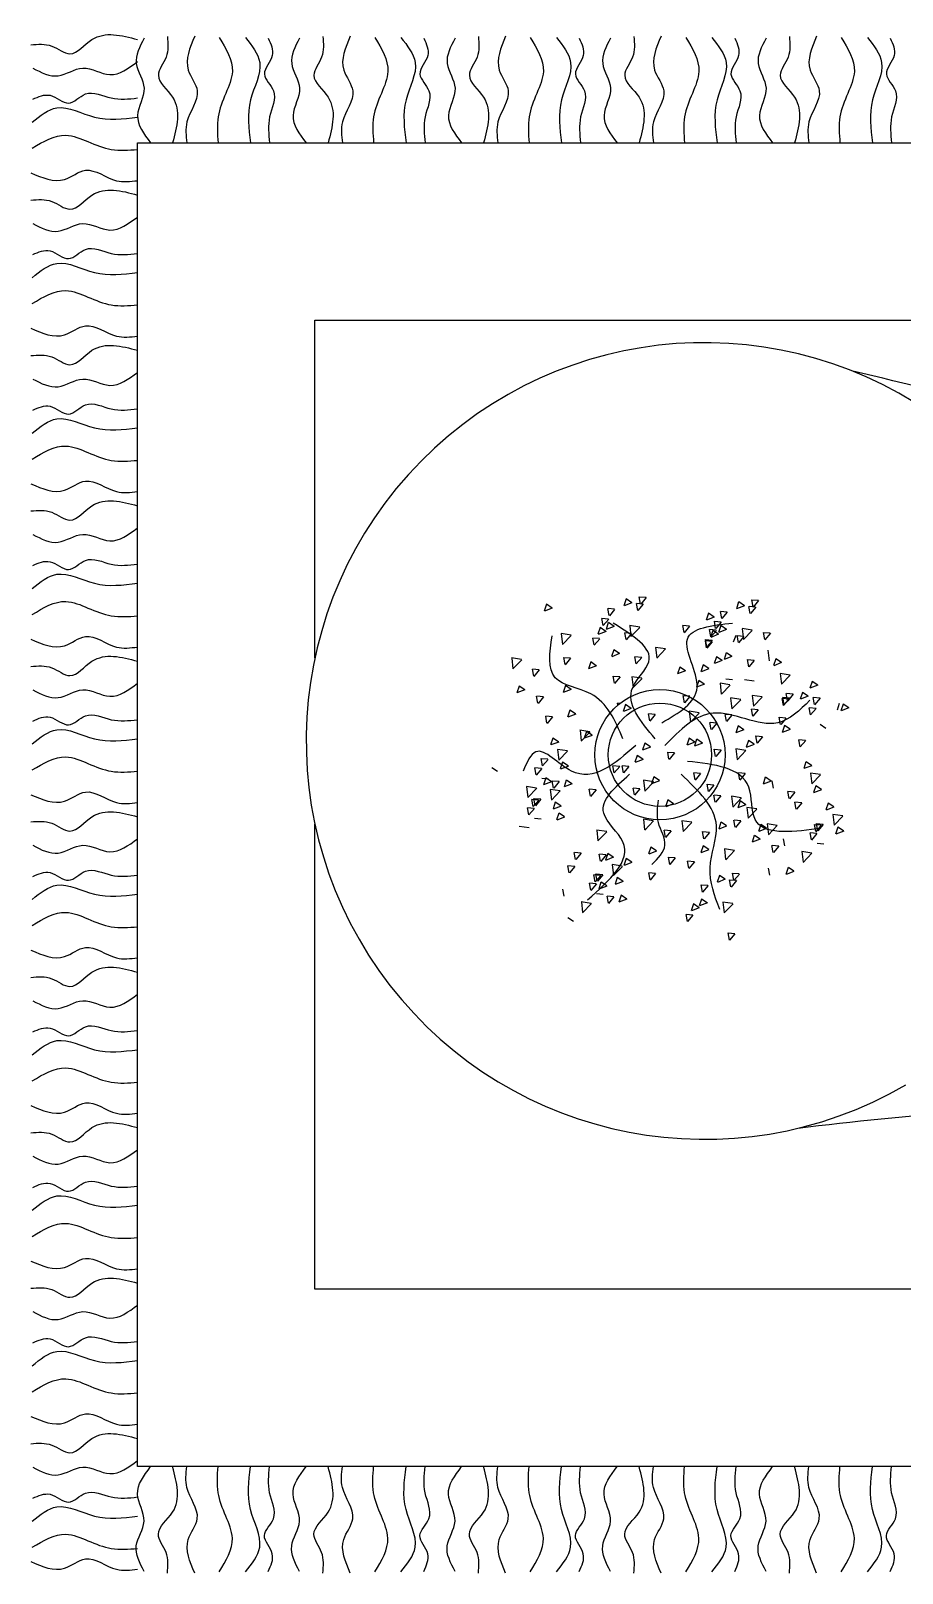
# Model space of a CAD drawing. Header units: millimetres. Extents: x -30782 to 40110, y 35885 to 73818.
# Drawn here: x -14322 to -13733, y 55286 to 56329 of the extents above; entities that cross this region are included whole.
import ezdxf

# ---------------------------------------------------------------- set-up
doc = ezdxf.new("R2010")
doc.units = ezdxf.units.MM

# ---------------------------------------------------------------- blocks, each defined once
blk = doc.blocks.new('A$C53D8033F')
for p, q in [((1018, 967, -685.7), (2563.8, 967, -685.7)), ((1018, 72, -685.7), (1018, 967, -685.7)), ((1138, 847, -685.7), (2443.8, 847, -685.7)), ((1138, 618.8, -685.7), (1138, 847, -685.7)), ((1348.4, 658.6, -685.7), (1346.9, 654, -685.7)), ((1352.2, 656, -685.7), (1348.4, 658.6, -685.7)), ((1357, 660, -685.7), (1357.9, 655.2, -685.7)), ((1361.8, 659.5, -685.7), (1357.3, 659.9, -685.7)), ((1361.9, 659.5, -685.7), (1358.2, 655.1, -685.7)), ((1433, 658, -685.7), (1433.9, 653.2, -685.7)), ((1437.8, 657.5, -685.7), (1433.3, 657.9, -685.7)), ((1437.9, 657.5, -685.7), (1434.2, 653.1, -685.7)), ((1294.5, 655, -685.7), (1293, 650.4, -685.7)), ((1298.4, 652.4, -685.7), (1293.1, 650.3, -685.7)), ((1298.3, 652.4, -685.7), (1294.6, 655, -685.7)), ((1335.8, 652.2, -685.7), (1336.7, 647.4, -685.7)), ((1340.6, 651.7, -685.7), (1336.1, 652.1, -685.7)), ((1340.6, 651.6, -685.7), (1337, 647.3, -685.7)), ((1352.3, 655.9, -685.7), (1347, 653.9, -685.7)), ((1355.1, 655.6, -685.7), (1356, 650.8, -685.7)), ((1359.9, 655.1, -685.7), (1355.3, 655.5, -685.7)), ((1359.9, 655.1, -685.7), (1356.2, 650.7, -685.7)), ((1404, 648.9, -685.7), (1402.5, 644.3, -685.7)), ((1407.9, 646.3, -685.7), (1404.1, 648.9, -685.7)), ((1411.8, 650.2, -685.7), (1412.7, 645.4, -685.7)), ((1416.6, 649.7, -685.7), (1412.1, 650.1, -685.7)), ((1416.7, 649.6, -685.7), (1413, 645.3, -685.7)), ((1424.4, 656.6, -685.7), (1422.9, 652, -685.7)), ((1428.3, 653.9, -685.7), (1423, 651.9, -685.7)), ((1428.3, 654, -685.7), (1424.5, 656.6, -685.7)), ((1431.1, 653.6, -685.7), (1432, 648.8, -685.7)), ((1435.9, 653.1, -685.7), (1431.4, 653.5, -685.7)), ((1436, 653.1, -685.7), (1432.3, 648.7, -685.7)), ((1330.9, 639.3, -685.7), (1329.3, 634.7, -685.7)), ((1334.8, 636.7, -685.7), (1329.4, 634.6, -685.7)), ((1334.7, 636.7, -685.7), (1330.9, 639.3, -685.7)), ((1331.7, 645.5, -685.7), (1332.6, 640.7, -685.7)), ((1336.5, 645, -685.7), (1332, 645.4, -685.7)), ((1336.6, 644.9, -685.7), (1332.9, 640.6, -685.7)), ((1336.3, 642.6, -685.7), (1334.8, 638, -685.7)), ((1340.2, 640, -685.7), (1334.9, 637.9, -685.7)), ((1340.2, 640, -685.7), (1336.4, 642.6, -685.7)), ((1357.5, 639.5, -685.7), (1350.7, 640.6, -685.7)), ((1350.8, 640.5, -685.7), (1351.6, 633.3, -685.7)), ((1357.6, 639.4, -685.7), (1351.6, 633.2, -685.7)), ((1386.4, 640.7, -685.7), (1387.3, 635.9, -685.7)), ((1391.2, 640.2, -685.7), (1386.6, 640.6, -685.7)), ((1391.2, 640.2, -685.7), (1387.6, 635.8, -685.7)), ((1407.9, 646.3, -685.7), (1402.6, 644.2, -685.7)), ((1404.5, 638, -685.7), (1405.4, 633.2, -685.7)), ((1409.3, 637.5, -685.7), (1404.8, 637.9, -685.7)), ((1406.9, 637.3, -685.7), (1405.4, 632.7, -685.7)), ((1409.4, 637.4, -685.7), (1405.7, 633.1, -685.7)), ((1410.7, 634.7, -685.7), (1406.9, 637.3, -685.7)), ((1407.8, 643.5, -685.7), (1408.6, 638.7, -685.7)), ((1412.6, 643, -685.7), (1408, 643.4, -685.7)), ((1412.6, 642.9, -685.7), (1408.9, 638.6, -685.7)), ((1412.4, 640.6, -685.7), (1410.8, 636, -685.7)), ((1416.3, 638, -685.7), (1410.9, 635.9, -685.7)), ((1416.2, 638, -685.7), (1412.4, 640.6, -685.7)), ((1433.5, 637.5, -685.7), (1426.8, 638.6, -685.7)), ((1426.8, 638.5, -685.7), (1427.6, 631.3, -685.7)), ((1433.6, 637.4, -685.7), (1427.7, 631.2, -685.7)), ((1311.2, 634.1, -685.7), (1304.4, 635.2, -685.7)), ((1304.5, 635.2, -685.7), (1305.3, 627.9, -685.7)), ((1311.3, 634, -685.7), (1305.3, 627.9, -685.7)), ((1325.6, 632.2, -685.7), (1326.5, 627.5, -685.7)), ((1330.4, 631.8, -685.7), (1325.9, 632.1, -685.7)), ((1330.5, 631.7, -685.7), (1326.8, 627.3, -685.7)), ((1347.2, 635.8, -685.7), (1348.1, 631.1, -685.7)), ((1352, 635.3, -685.7), (1347.4, 635.7, -685.7)), ((1352, 635.3, -685.7), (1348.3, 630.9, -685.7)), ((1374.9, 624.9, -685.7), (1368.2, 625.9, -685.7)), ((1368.2, 625.9, -685.7), (1369, 618.7, -685.7)), ((1401.7, 630.2, -685.7), (1402.5, 625.5, -685.7)), ((1401.8, 631.1, -685.7), (1402.7, 626.3, -685.7)), ((1406.5, 629.8, -685.7), (1401.9, 630.2, -685.7)), ((1406.6, 630.6, -685.7), (1402.1, 631, -685.7)), ((1406.5, 629.7, -685.7), (1402.8, 625.3, -685.7)), ((1406.7, 630.5, -685.7), (1403, 626.2, -685.7)), ((1410.8, 634.7, -685.7), (1405.5, 632.6, -685.7)), ((1422.4, 634, -685.7), (1420.8, 629.4, -685.7)), ((1423.2, 633.8, -685.7), (1424.1, 629.1, -685.7)), ((1428, 633.3, -685.7), (1423.4, 633.7, -685.7)), ((1428, 633.3, -685.7), (1424.4, 628.9, -685.7)), ((1441, 635.9, -685.7), (1441.9, 631.1, -685.7)), ((1445.8, 635.4, -685.7), (1441.3, 635.8, -685.7)), ((1445.9, 635.4, -685.7), (1442.2, 631, -685.7)), ((1277.7, 617.6, -685.7), (1270.9, 618.7, -685.7)), ((1271, 618.6, -685.7), (1271.8, 611.4, -685.7)), ((1277.8, 617.5, -685.7), (1271.8, 611.3, -685.7)), ((1306, 619, -685.7), (1306.9, 614.3, -685.7)), ((1310.8, 618.5, -685.7), (1306.2, 618.9, -685.7)), ((1310.8, 618.5, -685.7), (1307.2, 614.1, -685.7)), ((1324.4, 616, -685.7), (1322.9, 611.4, -685.7)), ((1328.2, 613.5, -685.7), (1324.4, 616, -685.7)), ((1340, 624.3, -685.7), (1338.5, 619.7, -685.7)), ((1343.9, 621.7, -685.7), (1338.6, 619.6, -685.7)), ((1343.8, 621.8, -685.7), (1340, 624.3, -685.7)), ((1354.1, 619.6, -685.7), (1355, 614.8, -685.7)), ((1358.9, 619.1, -685.7), (1354.3, 619.5, -685.7)), ((1358.9, 619.1, -685.7), (1355.2, 614.7, -685.7)), ((1375, 624.8, -685.7), (1369, 618.6, -685.7)), ((1409.4, 619.6, -685.7), (1407.9, 615, -685.7)), ((1413.3, 617, -685.7), (1408, 614.9, -685.7)), ((1413.3, 617.1, -685.7), (1409.5, 619.6, -685.7)), ((1416, 622.3, -685.7), (1414.5, 617.7, -685.7)), ((1419.9, 619.7, -685.7), (1414.6, 617.6, -685.7)), ((1419.9, 619.8, -685.7), (1416.1, 622.3, -685.7)), ((1430.1, 617.6, -685.7), (1431, 612.8, -685.7)), ((1434.9, 617.1, -685.7), (1430.4, 617.5, -685.7)), ((1435, 617.1, -685.7), (1431.3, 612.7, -685.7)), ((1444.2, 623.9, -685.7), (1445.1, 616.7, -685.7)), ((1449.5, 618.2, -685.7), (1448, 613.6, -685.7)), ((1453.4, 615.6, -685.7), (1448.1, 613.5, -685.7)), ((1453.3, 615.7, -685.7), (1449.5, 618.2, -685.7)), ((1284.8, 611.2, -685.7), (1285.7, 606.4, -685.7)), ((1289.6, 610.7, -685.7), (1285, 611.1, -685.7)), ((1289.6, 610.7, -685.7), (1286, 606.3, -685.7)), ((1328.3, 613.4, -685.7), (1323, 611.3, -685.7)), ((1339.4, 606.4, -685.7), (1340.3, 601.6, -685.7)), ((1344.2, 605.9, -685.7), (1339.7, 606.3, -685.7)), ((1344.3, 605.9, -685.7), (1340.6, 601.5, -685.7)), ((1359, 605, -685.7), (1352.2, 606, -685.7)), ((1352.3, 606, -685.7), (1353.1, 598.8, -685.7)), ((1359.1, 604.9, -685.7), (1353.1, 598.7, -685.7)), ((1384.6, 612.6, -685.7), (1383, 608, -685.7)), ((1388.5, 610, -685.7), (1383.1, 607.9, -685.7)), ((1388.4, 610.1, -685.7), (1384.6, 612.6, -685.7)), ((1400.4, 614, -685.7), (1398.9, 609.4, -685.7)), ((1404.3, 611.4, -685.7), (1399, 609.3, -685.7)), ((1404.3, 611.5, -685.7), (1400.5, 614, -685.7)), ((1459.3, 607.2, -685.7), (1452.5, 608.2, -685.7)), ((1452.5, 608.2, -685.7), (1453.4, 601, -685.7)), ((1459.3, 607.1, -685.7), (1453.4, 600.9, -685.7)), ((1276, 599.7, -685.7), (1274.4, 595.1, -685.7)), ((1279.9, 597.1, -685.7), (1274.5, 595.1, -685.7)), ((1279.8, 597.2, -685.7), (1276, 599.7, -685.7)), ((1307.3, 600, -685.7), (1305.8, 595.4, -685.7)), ((1311.2, 597.4, -685.7), (1305.9, 595.3, -685.7)), ((1311.1, 597.5, -685.7), (1307.4, 600, -685.7)), ((1397.4, 603.6, -685.7), (1395.8, 599, -685.7)), ((1401.3, 601, -685.7), (1395.9, 598.9, -685.7)), ((1401.2, 601.1, -685.7), (1397.4, 603.6, -685.7)), ((1411.8, 601.6, -685.7), (1412.6, 594.3, -685.7)), ((1418.5, 600.5, -685.7), (1411.8, 601.6, -685.7)), ((1418.6, 600.4, -685.7), (1412.7, 594.3, -685.7)), ((1420.3, 603.9, -685.7), (1415.7, 604.3, -685.7)), ((1435, 603, -685.7), (1428.3, 604, -685.7)), ((1456.4, 594.7, -685.7), (1457.3, 589.9, -685.7)), ((1461.2, 594.2, -685.7), (1456.7, 594.6, -685.7)), ((1467.5, 595.4, -685.7), (1466, 590.8, -685.7)), ((1471.3, 592.9, -685.7), (1467.6, 595.4, -685.7)), ((1474.1, 602.9, -685.7), (1472.5, 598.3, -685.7)), ((1478, 600.3, -685.7), (1472.6, 598.2, -685.7)), ((1477.9, 600.4, -685.7), (1474.1, 602.9, -685.7)), ((1287.6, 592.9, -685.7), (1288.5, 588.2, -685.7)), ((1292.4, 592.4, -685.7), (1287.9, 592.8, -685.7)), ((1292.5, 592.4, -685.7), (1288.8, 588, -685.7)), ((1342.3, 588.1, -685.7), (1342.6, 586.8, -685.7)), ((1344, 587.9, -685.7), (1342.6, 588.1, -685.7)), ((1347.9, 587.2, -685.7), (1346.4, 582.5, -685.7)), ((1351.8, 584.5, -685.7), (1346.5, 582.5, -685.7)), ((1351.8, 584.6, -685.7), (1348, 587.2, -685.7)), ((1386.7, 593.3, -685.7), (1387.5, 588.5, -685.7)), ((1391.5, 592.8, -685.7), (1386.9, 593.2, -685.7)), ((1391.5, 592.7, -685.7), (1387.8, 588.4, -685.7)), ((1425.8, 590.6, -685.7), (1419, 591.7, -685.7)), ((1419, 591.6, -685.7), (1419.9, 584.4, -685.7)), ((1425.8, 590.5, -685.7), (1419.9, 584.3, -685.7)), ((1432.8, 584.2, -685.7), (1433.7, 579.4, -685.7)), ((1437.6, 583.7, -685.7), (1433.1, 584.1, -685.7)), ((1433.6, 593.4, -685.7), (1434.5, 586.2, -685.7)), ((1440.3, 592.4, -685.7), (1433.6, 593.4, -685.7)), ((1440.4, 592.3, -685.7), (1434.5, 586.1, -685.7)), ((1453.6, 591.4, -685.7), (1454.5, 586.6, -685.7)), ((1458.5, 590.9, -685.7), (1453.9, 591.3, -685.7)), ((1454.1, 592.1, -685.7), (1454.9, 587.3, -685.7)), ((1458.9, 591.6, -685.7), (1454.3, 592, -685.7)), ((1458.5, 590.8, -685.7), (1454.8, 586.5, -685.7)), ((1458.9, 591.5, -685.7), (1455.2, 587.2, -685.7)), ((1461.3, 594.2, -685.7), (1457.6, 589.8, -685.7)), ((1471.4, 592.8, -685.7), (1466.1, 590.8, -685.7)), ((1471.9, 585.1, -685.7), (1472.7, 580.3, -685.7)), ((1476.7, 584.6, -685.7), (1472.1, 585, -685.7)), ((1476.7, 584.6, -685.7), (1473, 580.2, -685.7)), ((1474.6, 592, -685.7), (1475.4, 587.2, -685.7)), ((1479.4, 591.5, -685.7), (1474.8, 591.9, -685.7)), ((1479.4, 591.5, -685.7), (1475.7, 587.1, -685.7)), ((1492.4, 588, -685.7), (1490.9, 583.4, -685.7)), ((1495, 587.5, -685.7), (1493.5, 582.9, -685.7)), ((1498.9, 584.9, -685.7), (1493.6, 582.9, -685.7)), ((1498.8, 585, -685.7), (1495, 587.5, -685.7)), ((1293.8, 579.4, -685.7), (1294.6, 574.7, -685.7)), ((1298.6, 578.9, -685.7), (1294, 579.3, -685.7)), ((1298.6, 578.9, -685.7), (1294.9, 574.5, -685.7)), ((1310.4, 583.5, -685.7), (1308.8, 578.8, -685.7)), ((1314.3, 580.8, -685.7), (1309, 578.8, -685.7)), ((1314.2, 580.9, -685.7), (1310.4, 583.5, -685.7)), ((1363.2, 581, -685.7), (1364.1, 576.2, -685.7)), ((1368, 580.5, -685.7), (1363.4, 580.9, -685.7)), ((1368, 580.5, -685.7), (1364.3, 576.1, -685.7)), ((1397.7, 581.6, -685.7), (1391, 582.7, -685.7)), ((1391, 582.7, -685.7), (1391.9, 575.4, -685.7)), ((1397.8, 581.5, -685.7), (1391.9, 575.3, -685.7)), ((1404.8, 575.2, -685.7), (1405.7, 570.4, -685.7)), ((1409.6, 574.7, -685.7), (1405.1, 575.1, -685.7)), ((1409.7, 574.7, -685.7), (1406, 570.3, -685.7)), ((1415.1, 580.6, -685.7), (1416, 575.9, -685.7)), ((1419.9, 580.2, -685.7), (1415.4, 580.6, -685.7)), ((1419.9, 580.1, -685.7), (1416.3, 575.7, -685.7)), ((1437.7, 583.7, -685.7), (1434, 579.3, -685.7)), ((1451.6, 578.6, -685.7), (1452.5, 573.8, -685.7)), ((1456.4, 578.1, -685.7), (1451.9, 578.5, -685.7)), ((1456.5, 578.1, -685.7), (1452.8, 573.7, -685.7)), ((1483.3, 571.1, -685.7), (1479.5, 573.7, -685.7)), ((1298.9, 564.6, -685.7), (1297.3, 559.9, -685.7)), ((1302.7, 562, -685.7), (1298.9, 564.6, -685.7)), ((1323.9, 568.8, -685.7), (1317.1, 569.9, -685.7)), ((1317.2, 569.8, -685.7), (1318, 562.6, -685.7)), ((1324, 568.7, -685.7), (1318, 562.5, -685.7)), ((1321.5, 569.1, -685.7), (1319.9, 564.5, -685.7)), ((1325.4, 566.4, -685.7), (1320, 564.4, -685.7)), ((1325.3, 566.5, -685.7), (1321.5, 569.1, -685.7)), ((1390.9, 564.4, -685.7), (1389.3, 559.8, -685.7)), ((1394.7, 561.8, -685.7), (1390.9, 564.4, -685.7)), ((1396, 563.8, -685.7), (1394.5, 559.2, -685.7)), ((1399.9, 561.2, -685.7), (1396.1, 563.8, -685.7)), ((1424, 572.8, -685.7), (1422.5, 568.2, -685.7)), ((1427.9, 570.1, -685.7), (1422.6, 568.1, -685.7)), ((1427.9, 570.2, -685.7), (1424.1, 572.8, -685.7)), ((1435.7, 566, -685.7), (1436.6, 561.2, -685.7)), ((1440.5, 565.5, -685.7), (1436, 565.9, -685.7)), ((1440.5, 565.4, -685.7), (1436.9, 561.1, -685.7)), ((1455.4, 573.1, -685.7), (1453.8, 568.4, -685.7)), ((1459.3, 570.4, -685.7), (1453.9, 568.4, -685.7)), ((1459.2, 570.5, -685.7), (1455.4, 573.1, -685.7)), ((1464.8, 563.4, -685.7), (1465.7, 558.7, -685.7)), ((1469.6, 563, -685.7), (1465.1, 563.4, -685.7)), ((1302.8, 561.9, -685.7), (1297.4, 559.9, -685.7)), ((1308.7, 555.9, -685.7), (1301.9, 556.9, -685.7)), ((1302, 556.9, -685.7), (1302.8, 549.7, -685.7)), ((1308.7, 555.8, -685.7), (1302.8, 549.6, -685.7)), ((1355.9, 552.8, -685.7), (1354.3, 548.2, -685.7)), ((1359.7, 550.2, -685.7), (1355.9, 552.8, -685.7)), ((1360.9, 561.2, -685.7), (1359.4, 556.6, -685.7)), ((1364.8, 558.5, -685.7), (1359.5, 556.5, -685.7)), ((1364.8, 558.6, -685.7), (1361, 561.2, -685.7)), ((1376.2, 555, -685.7), (1377.1, 550.2, -685.7)), ((1381, 554.5, -685.7), (1376.4, 554.9, -685.7)), ((1381, 554.5, -685.7), (1377.4, 550.1, -685.7)), ((1394.8, 561.7, -685.7), (1389.5, 559.7, -685.7)), ((1399.9, 561.1, -685.7), (1394.6, 559.1, -685.7)), ((1407.7, 557, -685.7), (1408.6, 552.2, -685.7)), ((1412.5, 556.5, -685.7), (1407.9, 556.9, -685.7)), ((1412.5, 556.4, -685.7), (1408.9, 552.1, -685.7)), ((1429.2, 556.2, -685.7), (1422.5, 557.3, -685.7)), ((1422.5, 557.2, -685.7), (1423.4, 550, -685.7)), ((1429.3, 556.1, -685.7), (1423.4, 549.9, -685.7)), ((1431, 563, -685.7), (1429.4, 558.4, -685.7)), ((1434.9, 560.3, -685.7), (1429.5, 558.3, -685.7)), ((1434.8, 560.4, -685.7), (1431, 563, -685.7)), ((1469.7, 562.9, -685.7), (1466, 558.6, -685.7)), ((1261.3, 541.9, -685.7), (1257.5, 544.5, -685.7)), ((1286.4, 544.5, -685.7), (1287.3, 539.7, -685.7)), ((1291.2, 544, -685.7), (1286.7, 544.4, -685.7)), ((1291.3, 543.9, -685.7), (1287.6, 539.6, -685.7)), ((1290.7, 550.7, -685.7), (1291.6, 545.9, -685.7)), ((1295.5, 550.2, -685.7), (1291, 550.6, -685.7)), ((1295.6, 550.1, -685.7), (1291.9, 545.8, -685.7)), ((1305.4, 548.3, -685.7), (1303.8, 543.7, -685.7)), ((1309.3, 545.6, -685.7), (1304, 543.6, -685.7)), ((1309.2, 545.7, -685.7), (1305.4, 548.3, -685.7)), ((1339.2, 545.9, -685.7), (1340, 541.1, -685.7)), ((1344, 545.4, -685.7), (1339.4, 545.8, -685.7)), ((1344, 545.4, -685.7), (1340.3, 541, -685.7)), ((1345.4, 545.9, -685.7), (1346.3, 541.1, -685.7)), ((1350.2, 545.4, -685.7), (1345.6, 545.8, -685.7)), ((1350.2, 545.4, -685.7), (1346.5, 541, -685.7)), ((1359.8, 550.1, -685.7), (1354.4, 548.1, -685.7)), ((1469.9, 548.6, -685.7), (1468.4, 544, -685.7)), ((1473.8, 545.9, -685.7), (1468.5, 543.9, -685.7)), ((1473.7, 546, -685.7), (1470, 548.6, -685.7)), ((1287.8, 530.8, -685.7), (1281, 531.8, -685.7)), ((1281.1, 531.8, -685.7), (1281.9, 524.5, -685.7)), ((1295.9, 536.8, -685.7), (1291.4, 537.2, -685.7)), ((1294, 537.6, -685.7), (1292.4, 533, -685.7)), ((1297.9, 534.9, -685.7), (1292.5, 532.9, -685.7)), ((1297.8, 535, -685.7), (1294, 537.6, -685.7)), ((1298.2, 535.6, -685.7), (1299.1, 530.8, -685.7)), ((1303, 535.1, -685.7), (1298.5, 535.5, -685.7)), ((1303.1, 535.1, -685.7), (1299.4, 530.7, -685.7)), ((1307.9, 536.2, -685.7), (1306.4, 531.6, -685.7)), ((1311.8, 533.6, -685.7), (1306.5, 531.5, -685.7)), ((1311.7, 533.6, -685.7), (1308, 536.2, -685.7)), ((1366.9, 535, -685.7), (1360.1, 536, -685.7)), ((1360.2, 536, -685.7), (1361, 528.7, -685.7)), ((1367, 534.9, -685.7), (1361, 528.7, -685.7)), ((1367, 538.4, -685.7), (1365.4, 533.8, -685.7)), ((1370.8, 535.7, -685.7), (1365.5, 533.7, -685.7)), ((1370.8, 535.8, -685.7), (1367, 538.4, -685.7)), ((1393.8, 541.1, -685.7), (1394.7, 536.4, -685.7)), ((1398.6, 540.6, -685.7), (1394.1, 541, -685.7)), ((1398.7, 540.6, -685.7), (1395, 536.2, -685.7)), ((1402.8, 533.3, -685.7), (1403.7, 528.5, -685.7)), ((1407.6, 532.8, -685.7), (1403.1, 533.2, -685.7)), ((1407.7, 532.7, -685.7), (1404, 528.4, -685.7)), ((1424, 541.1, -685.7), (1424.9, 536.3, -685.7)), ((1428.8, 540.6, -685.7), (1424.3, 541, -685.7)), ((1428.9, 540.6, -685.7), (1425.2, 536.2, -685.7)), ((1442.4, 538.1, -685.7), (1440.9, 533.5, -685.7)), ((1446.3, 535.4, -685.7), (1441, 533.4, -685.7)), ((1446.3, 535.5, -685.7), (1442.5, 538.1, -685.7)), ((1446.8, 535.6, -685.7), (1447.7, 530.8, -685.7)), ((1479.7, 539.9, -685.7), (1473, 540.9, -685.7)), ((1473, 540.9, -685.7), (1473.9, 533.7, -685.7)), ((1479.8, 539.8, -685.7), (1473.9, 533.6, -685.7)), ((1476.5, 532.3, -685.7), (1474.9, 527.7, -685.7)), ((1480.3, 529.7, -685.7), (1476.5, 532.3, -685.7)), ((1287.9, 530.7, -685.7), (1281.9, 524.5, -685.7)), ((1284.4, 523.1, -685.7), (1285.3, 518.3, -685.7)), ((1289.2, 522.6, -685.7), (1284.7, 523, -685.7)), ((1289.3, 522.6, -685.7), (1285.6, 518.2, -685.7)), ((1285.8, 523.7, -685.7), (1286.7, 518.9, -685.7)), ((1290.6, 523.2, -685.7), (1286.1, 523.6, -685.7)), ((1290.7, 523.2, -685.7), (1287, 518.8, -685.7)), ((1303.8, 528.9, -685.7), (1297, 529.9, -685.7)), ((1297.1, 529.9, -685.7), (1297.9, 522.7, -685.7)), ((1303.8, 528.8, -685.7), (1297.9, 522.6, -685.7)), ((1323.2, 530, -685.7), (1324, 525.3, -685.7)), ((1328, 529.6, -685.7), (1323.4, 530, -685.7)), ((1328, 529.5, -685.7), (1324.3, 525.1, -685.7)), ((1352.9, 530.8, -685.7), (1353.8, 526.1, -685.7)), ((1357.7, 530.3, -685.7), (1353.1, 530.7, -685.7)), ((1357.7, 530.3, -685.7), (1354, 525.9, -685.7)), ((1376.6, 522.7, -685.7), (1375, 518.1, -685.7)), ((1380.4, 520.1, -685.7), (1376.6, 522.7, -685.7)), ((1407.5, 526, -685.7), (1408.4, 521.3, -685.7)), ((1412.3, 525.6, -685.7), (1407.8, 526, -685.7)), ((1412.4, 525.5, -685.7), (1408.7, 521.2, -685.7)), ((1426.2, 524.2, -685.7), (1419.5, 525.3, -685.7)), ((1419.5, 525.3, -685.7), (1420.4, 518, -685.7)), ((1426.3, 524.1, -685.7), (1420.4, 517.9, -685.7)), ((1425.4, 522.1, -685.7), (1423.8, 517.5, -685.7)), ((1429.2, 519.5, -685.7), (1425.4, 522.1, -685.7)), ((1457.5, 528.5, -685.7), (1458.4, 523.7, -685.7)), ((1462.3, 528, -685.7), (1457.7, 528.4, -685.7)), ((1462.3, 528, -685.7), (1458.7, 523.6, -685.7)), ((1480.4, 529.6, -685.7), (1475, 527.6, -685.7)), ((1281.5, 517.5, -685.7), (1282.4, 512.7, -685.7)), ((1286.3, 517, -685.7), (1281.8, 517.4, -685.7)), ((1286.4, 517, -685.7), (1282.7, 512.6, -685.7)), ((1300.5, 521.3, -685.7), (1299, 516.7, -685.7)), ((1304.4, 518.6, -685.7), (1299.1, 516.6, -685.7)), ((1304.3, 518.7, -685.7), (1300.5, 521.3, -685.7)), ((1302.9, 513.8, -685.7), (1301.4, 509.2, -685.7)), ((1306.8, 511.2, -685.7), (1301.5, 509.1, -685.7)), ((1306.7, 511.3, -685.7), (1303, 513.8, -685.7)), ((1380.4, 520.1, -685.7), (1375.1, 518, -685.7)), ((1429.3, 519.5, -685.7), (1423.9, 517.4, -685.7)), ((1436.8, 516.7, -685.7), (1430, 517.7, -685.7)), ((1430, 517.7, -685.7), (1430.9, 510.5, -685.7)), ((1436.8, 516.6, -685.7), (1430.9, 510.4, -685.7)), ((1462.2, 521.3, -685.7), (1463.1, 516.5, -685.7)), ((1467, 520.8, -685.7), (1462.4, 521.2, -685.7)), ((1467, 520.7, -685.7), (1463.4, 516.4, -685.7)), ((1484.9, 520.6, -685.7), (1483.4, 516, -685.7)), ((1488.8, 517.9, -685.7), (1483.5, 515.9, -685.7)), ((1488.8, 518, -685.7), (1485, 520.6, -685.7)), ((1494.8, 511.9, -685.7), (1488, 513, -685.7)), ((1488, 512.9, -685.7), (1488.9, 505.7, -685.7)), ((1494.8, 511.8, -685.7), (1488.9, 505.6, -685.7)), ((1138, 192, -685.7), (1138, 506.3, -685.7)), ((1282.9, 503.8, -685.7), (1276.1, 504.8, -685.7)), ((1291, 509.8, -685.7), (1286.5, 510.2, -685.7)), ((1335.2, 501.3, -685.7), (1328.4, 502.3, -685.7)), ((1328.5, 502.3, -685.7), (1329.3, 495, -685.7)), ((1335.3, 501.1, -685.7), (1329.3, 495, -685.7)), ((1366.7, 508.7, -685.7), (1360, 509.7, -685.7)), ((1360, 509.7, -685.7), (1360.8, 502.5, -685.7)), ((1366.8, 508.6, -685.7), (1360.9, 502.4, -685.7)), ((1373.8, 502.3, -685.7), (1374.7, 497.5, -685.7)), ((1378.6, 501.8, -685.7), (1374.1, 502.2, -685.7)), ((1378.7, 501.8, -685.7), (1375, 497.4, -685.7)), ((1392.7, 507.7, -685.7), (1386, 508.7, -685.7)), ((1386, 508.7, -685.7), (1386.9, 501.5, -685.7)), ((1392.8, 507.6, -685.7), (1386.9, 501.4, -685.7)), ((1399.8, 501.3, -685.7), (1400.7, 496.5, -685.7)), ((1404.6, 500.8, -685.7), (1400.1, 501.2, -685.7)), ((1404.7, 500.8, -685.7), (1401, 496.4, -685.7)), ((1412.4, 507.7, -685.7), (1410.9, 503.1, -685.7)), ((1416.3, 505.1, -685.7), (1411, 503, -685.7)), ((1416.3, 505.2, -685.7), (1412.5, 507.7, -685.7)), ((1421, 509.1, -685.7), (1421.9, 504.3, -685.7)), ((1425.8, 508.6, -685.7), (1421.3, 509, -685.7)), ((1425.9, 508.6, -685.7), (1422.2, 504.2, -685.7)), ((1439.4, 506.1, -685.7), (1437.9, 501.5, -685.7)), ((1443.3, 503.5, -685.7), (1438, 501.4, -685.7)), ((1443.3, 503.6, -685.7), (1439.5, 506.1, -685.7)), ((1443.7, 506.6, -685.7), (1444.6, 499.3, -685.7)), ((1450.4, 505.5, -685.7), (1443.7, 506.6, -685.7)), ((1450.5, 505.4, -685.7), (1444.6, 499.2, -685.7)), ((1472.5, 500.5, -685.7), (1473.4, 495.7, -685.7)), ((1475.4, 506.1, -685.7), (1476.3, 501.4, -685.7)), ((1480.2, 505.6, -685.7), (1475.6, 506, -685.7)), ((1480.2, 505.6, -685.7), (1476.6, 501.2, -685.7)), ((1476.8, 506.7, -685.7), (1477.7, 501.9, -685.7)), ((1481.6, 506.2, -685.7), (1477, 506.6, -685.7)), ((1481.6, 506.2, -685.7), (1478, 501.8, -685.7)), ((1491.5, 504.3, -685.7), (1489.9, 499.7, -685.7)), ((1495.4, 501.7, -685.7), (1490, 499.6, -685.7)), ((1495.3, 501.8, -685.7), (1491.5, 504.3, -685.7)), ((1365, 490.8, -685.7), (1363.5, 486.2, -685.7)), ((1368.8, 488.3, -685.7), (1365, 490.8, -685.7)), ((1400.4, 491.7, -685.7), (1398.8, 487.1, -685.7)), ((1404.2, 489.2, -685.7), (1400.4, 491.7, -685.7)), ((1435, 498.8, -685.7), (1433.5, 494.2, -685.7)), ((1438.9, 496.2, -685.7), (1433.6, 494.1, -685.7)), ((1438.9, 496.3, -685.7), (1435.1, 498.8, -685.7)), ((1446.7, 492, -685.7), (1447.6, 487.2, -685.7)), ((1451.5, 491.5, -685.7), (1447, 491.9, -685.7)), ((1451.6, 491.5, -685.7), (1447.9, 487.1, -685.7)), ((1454.5, 496.5, -685.7), (1455.4, 491.7, -685.7)), ((1477.3, 500, -685.7), (1472.7, 500.4, -685.7)), ((1477.3, 500, -685.7), (1473.7, 495.6, -685.7)), ((1482, 492.8, -685.7), (1477.4, 493.2, -685.7)), ((1313.1, 487.3, -685.7), (1314, 482.5, -685.7)), ((1317.9, 486.8, -685.7), (1313.4, 487.2, -685.7)), ((1318, 486.8, -685.7), (1314.3, 482.4, -685.7)), ((1330, 486.1, -685.7), (1330.9, 481.4, -685.7)), ((1334.8, 485.7, -685.7), (1330.3, 486.1, -685.7)), ((1334.8, 485.6, -685.7), (1331.2, 481.2, -685.7)), ((1335.9, 486.6, -685.7), (1334.3, 482, -685.7)), ((1339.8, 484, -685.7), (1334.4, 481.9, -685.7)), ((1339.7, 484.1, -685.7), (1335.9, 486.6, -685.7)), ((1348.4, 483.1, -685.7), (1346.9, 478.5, -685.7)), ((1352.3, 480.5, -685.7), (1347, 478.4, -685.7)), ((1352.2, 480.6, -685.7), (1348.4, 483.1, -685.7)), ((1368.9, 488.2, -685.7), (1363.6, 486.1, -685.7)), ((1376.7, 484, -685.7), (1377.6, 479.2, -685.7)), ((1381.5, 483.5, -685.7), (1376.9, 483.9, -685.7)), ((1381.5, 483.5, -685.7), (1377.9, 479.1, -685.7)), ((1389.7, 481.4, -685.7), (1390.5, 476.6, -685.7)), ((1394.5, 480.9, -685.7), (1389.9, 481.3, -685.7)), ((1394.5, 480.8, -685.7), (1390.8, 476.5, -685.7)), ((1404.3, 489.1, -685.7), (1398.9, 487, -685.7)), ((1414.8, 489.7, -685.7), (1415.6, 482.4, -685.7)), ((1421.5, 488.6, -685.7), (1414.8, 489.7, -685.7)), ((1421.6, 488.5, -685.7), (1415.7, 482.3, -685.7)), ((1473.9, 486.8, -685.7), (1467.1, 487.8, -685.7)), ((1467.1, 487.8, -685.7), (1468, 480.6, -685.7)), ((1473.9, 486.7, -685.7), (1468, 480.5, -685.7)), ((1308.8, 478.3, -685.7), (1309.7, 473.5, -685.7)), ((1313.6, 477.8, -685.7), (1309, 478.2, -685.7)), ((1313.6, 477.8, -685.7), (1310, 473.4, -685.7)), ((1326.3, 472.2, -685.7), (1327.2, 467.4, -685.7)), ((1331.1, 471.7, -685.7), (1326.6, 472.1, -685.7)), ((1331.2, 471.6, -685.7), (1327.5, 467.3, -685.7)), ((1327.7, 472.7, -685.7), (1328.6, 467.9, -685.7)), ((1332.5, 472.2, -685.7), (1328, 472.6, -685.7)), ((1332.6, 472.2, -685.7), (1328.9, 467.8, -685.7)), ((1345.7, 477.9, -685.7), (1338.9, 479, -685.7)), ((1339, 479, -685.7), (1339.8, 471.7, -685.7)), ((1345.8, 477.8, -685.7), (1339.8, 471.6, -685.7)), ((1342.4, 470.3, -685.7), (1340.9, 465.7, -685.7)), ((1346.2, 467.8, -685.7), (1342.4, 470.3, -685.7)), ((1363.4, 473.5, -685.7), (1364.3, 468.7, -685.7)), ((1368.3, 473, -685.7), (1363.7, 473.4, -685.7)), ((1368.3, 473, -685.7), (1364.6, 468.6, -685.7)), ((1411.4, 471.7, -685.7), (1409.9, 467.1, -685.7)), ((1415.3, 469.2, -685.7), (1411.5, 471.7, -685.7)), ((1420, 473.2, -685.7), (1420.9, 468.4, -685.7)), ((1424.8, 472.7, -685.7), (1420.3, 473.1, -685.7)), ((1424.9, 472.6, -685.7), (1421.2, 468.3, -685.7)), ((1444.3, 476.6, -685.7), (1445.2, 471.8, -685.7)), ((1457.9, 477, -685.7), (1456.4, 472.4, -685.7)), ((1461.8, 474.4, -685.7), (1456.5, 472.3, -685.7)), ((1461.7, 474.5, -685.7), (1458, 477, -685.7)), ((1305.4, 462.5, -685.7), (1306.3, 457.7, -685.7)), ((1323.4, 466.5, -685.7), (1324.3, 461.7, -685.7)), ((1328.2, 466, -685.7), (1323.7, 466.4, -685.7)), ((1328.3, 466, -685.7), (1324.6, 461.6, -685.7)), ((1332.9, 458.8, -685.7), (1328.4, 459.2, -685.7)), ((1331.3, 467.1, -685.7), (1329.8, 462.5, -685.7)), ((1335.2, 464.5, -685.7), (1329.9, 462.5, -685.7)), ((1335.2, 464.6, -685.7), (1331.4, 467.1, -685.7)), ((1346.3, 467.7, -685.7), (1341, 465.6, -685.7)), ((1398.8, 465.3, -685.7), (1399.7, 460.5, -685.7)), ((1403.6, 464.8, -685.7), (1399.1, 465.2, -685.7)), ((1403.7, 464.8, -685.7), (1400, 460.4, -685.7)), ((1415.3, 469.1, -685.7), (1410, 467, -685.7)), ((1418.1, 468.7, -685.7), (1419, 464, -685.7)), ((1422.9, 468.2, -685.7), (1418.4, 468.6, -685.7)), ((1422.9, 468.2, -685.7), (1419.3, 463.8, -685.7)), ((1324.8, 452.8, -685.7), (1318, 453.9, -685.7)), ((1318.1, 453.8, -685.7), (1318.9, 446.6, -685.7)), ((1324.9, 452.7, -685.7), (1318.9, 446.5, -685.7)), ((1335.2, 457.7, -685.7), (1336.1, 452.9, -685.7)), ((1340, 457.2, -685.7), (1335.5, 457.6, -685.7)), ((1340.1, 457.2, -685.7), (1336.4, 452.8, -685.7)), ((1344.9, 458.3, -685.7), (1343.4, 453.7, -685.7)), ((1348.8, 455.6, -685.7), (1343.5, 453.6, -685.7)), ((1348.8, 455.7, -685.7), (1345, 458.3, -685.7)), ((1393.9, 452.4, -685.7), (1392.3, 447.8, -685.7)), ((1397.8, 449.8, -685.7), (1392.5, 447.8, -685.7)), ((1397.7, 449.9, -685.7), (1393.9, 452.5, -685.7)), ((1399.4, 455.7, -685.7), (1397.8, 451.1, -685.7)), ((1403.3, 453.1, -685.7), (1397.9, 451.1, -685.7)), ((1403.2, 453.2, -685.7), (1399.4, 455.7, -685.7)), ((1413.8, 453.7, -685.7), (1414.6, 446.5, -685.7)), ((1420.5, 452.7, -685.7), (1413.8, 453.7, -685.7)), ((1420.6, 452.6, -685.7), (1414.7, 446.4, -685.7)), ((1312.7, 440.5, -685.7), (1308.9, 443.1, -685.7)), ((1388.7, 445.4, -685.7), (1389.5, 440.6, -685.7)), ((1393.5, 444.9, -685.7), (1388.9, 445.3, -685.7)), ((1393.5, 444.9, -685.7), (1389.8, 440.5, -685.7)), ((1417.1, 432.8, -685.7), (1418, 428, -685.7)), ((1421.9, 432.3, -685.7), (1417.4, 432.7, -685.7)), ((1421.9, 432.2, -685.7), (1418.3, 427.9, -685.7)), ((1967.9, 192, -685.7), (1138, 192, -685.7)), ((2563.8, 72, -685.7), (1018, 72, -685.7))]:
    blk.add_line(p, q)
for radius in [44, 34.9]:
    blk.add_circle((1371.2, 553.3, -685.7), radius)
blk.add_arc((1401.4, 562.6, -685.7), 269.3, 52.8635, 300.3289)
for points in [[(946.1, 1033.3, -685.7), (960.1, 1032.4, -685.7), (972.4, 1027.2, -685.7), (987.3, 1036.8, -685.7), (1018, 1036.8, -685.7)], [(1022.5, 1037.7, -685.7), (1017.3, 1020.6, -685.7), (1022.5, 1003.9, -685.7), (1018.1, 985.5, -685.7), (1026.9, 967, -685.7)], [(1038.3, 1038.9, -685.7), (1037.4, 1024.9, -685.7), (1032.2, 1012.7, -685.7), (1041.8, 997.8, -685.7), (1041.8, 967, -685.7)], [(1056.8, 1039, -685.7), (1052.4, 1016.2, -685.7), (1058.5, 1002.1, -685.7), (1051.5, 981.1, -685.7), (1051.5, 967, -685.7)], [(1073.4, 1038.1, -685.7), (1082.2, 1015.3, -685.7), (1077.8, 1000.4, -685.7), (1072.6, 984.6, -685.7), (1072.6, 967, -685.7)], [(1091, 1038.1, -685.7), (1100.7, 1021.4, -685.7), (1094.5, 996, -685.7), (1094.5, 967, -685.7)], [(1106.5, 1037.7, -685.7), (1109.2, 1026, -685.7), (1103.9, 1013.5, -685.7), (1110, 1002.1, -685.7), (1107.4, 984.6, -685.7), (1107.4, 967, -685.7)], [(1127.6, 1037.7, -685.7), (1122.3, 1020.6, -685.7), (1127.6, 1003.9, -685.7), (1123.2, 985.5, -685.7), (1132, 967, -685.7)], [(1143.4, 1038.9, -685.7), (1142.5, 1024.9, -685.7), (1137.3, 1012.7, -685.7), (1146.9, 997.8, -685.7), (1146.9, 967, -685.7)], [(1161.9, 1039, -685.7), (1157.5, 1016.2, -685.7), (1163.6, 1002.1, -685.7), (1156.6, 981.1, -685.7), (1156.6, 967, -685.7)], [(1178.5, 1038.1, -685.7), (1187.3, 1015.3, -685.7), (1182.9, 1000.4, -685.7), (1177.7, 984.6, -685.7), (1177.7, 967, -685.7)], [(1196.1, 1038.1, -685.7), (1205.8, 1021.4, -685.7), (1199.6, 996, -685.7), (1199.6, 967, -685.7)], [(1211.6, 1037.7, -685.7), (1214.3, 1026, -685.7), (1209, 1013.5, -685.7), (1215.1, 1002.1, -685.7), (1212.5, 984.6, -685.7), (1212.5, 967, -685.7)], [(1232.7, 1037.7, -685.7), (1227.4, 1020.6, -685.7), (1232.7, 1003.9, -685.7), (1228.3, 985.5, -685.7), (1237.1, 967, -685.7)], [(1248.5, 1038.9, -685.7), (1247.6, 1024.9, -685.7), (1242.4, 1012.7, -685.7), (1252, 997.8, -685.7), (1252, 967, -685.7)], [(1266.9, 1039, -685.7), (1262.6, 1016.2, -685.7), (1268.7, 1002.1, -685.7), (1261.7, 981.1, -685.7), (1261.7, 967, -685.7)], [(1283.6, 1038.1, -685.7), (1292.4, 1015.3, -685.7), (1288, 1000.4, -685.7), (1282.8, 984.6, -685.7), (1282.8, 967, -685.7)], [(1301.2, 1038.1, -685.7), (1310.8, 1021.4, -685.7), (1304.7, 996, -685.7), (1304.7, 967, -685.7)], [(1316.7, 1037.7, -685.7), (1319.4, 1026, -685.7), (1314.1, 1013.5, -685.7), (1320.2, 1002.1, -685.7), (1317.6, 984.6, -685.7), (1317.6, 967, -685.7)], [(1337.8, 1037.7, -685.7), (1332.5, 1020.6, -685.7), (1337.8, 1003.9, -685.7), (1333.4, 985.5, -685.7), (1342.2, 967, -685.7)], [(1353.6, 1038.9, -685.7), (1352.7, 1024.9, -685.7), (1347.4, 1012.7, -685.7), (1357.1, 997.8, -685.7), (1357.1, 967, -685.7)], [(1372, 1039, -685.7), (1367.6, 1016.2, -685.7), (1373.8, 1002.1, -685.7), (1366.8, 981.1, -685.7), (1366.8, 967, -685.7)], [(1388.7, 1038.1, -685.7), (1397.5, 1015.3, -685.7), (1393.1, 1000.4, -685.7), (1387.8, 984.6, -685.7), (1387.8, 967, -685.7)], [(1406.3, 1038.1, -685.7), (1415.9, 1021.4, -685.7), (1409.8, 996, -685.7), (1409.8, 967, -685.7)], [(1421.8, 1037.7, -685.7), (1424.4, 1026, -685.7), (1419.2, 1013.5, -685.7), (1425.3, 1002.1, -685.7), (1422.7, 984.6, -685.7), (1422.7, 967, -685.7)], [(1442.9, 1037.7, -685.7), (1437.6, 1020.6, -685.7), (1442.9, 1003.9, -685.7), (1438.5, 985.5, -685.7), (1447.3, 967, -685.7)], [(1458.7, 1038.9, -685.7), (1457.8, 1024.9, -685.7), (1452.5, 1012.7, -685.7), (1462.2, 997.8, -685.7), (1462.2, 967, -685.7)], [(1477.1, 1039, -685.7), (1472.7, 1016.2, -685.7), (1478.9, 1002.1, -685.7), (1471.9, 981.1, -685.7), (1471.9, 967, -685.7)], [(1493.8, 1038.1, -685.7), (1502.6, 1015.3, -685.7), (1498.2, 1000.4, -685.7), (1492.9, 984.6, -685.7), (1492.9, 967, -685.7)], [(1511.4, 1038.1, -685.7), (1521, 1021.4, -685.7), (1514.9, 996, -685.7), (1514.9, 967, -685.7)], [(1526.9, 1037.7, -685.7), (1529.5, 1026, -685.7), (1524.3, 1013.5, -685.7), (1530.4, 1002.1, -685.7), (1527.8, 984.6, -685.7), (1527.8, 967, -685.7)], [(947.3, 1017.5, -685.7), (964.5, 1012.3, -685.7), (981.1, 1017.5, -685.7), (999.5, 1013.1, -685.7), (1018, 1021.9, -685.7)], [(947.3, 996.4, -685.7), (959, 999.1, -685.7), (971.5, 993.8, -685.7), (982.9, 1000, -685.7), (1000.4, 997.3, -685.7), (1018, 997.3, -685.7)], [(946.9, 980.9, -685.7), (963.6, 990.6, -685.7), (989, 984.4, -685.7), (1018, 984.4, -685.7)], [(946.9, 963.4, -685.7), (969.7, 972.1, -685.7), (984.6, 967.8, -685.7), (1000.4, 962.5, -685.7), (1018, 962.5, -685.7)], [(946, 946.7, -685.7), (968.8, 942.3, -685.7), (982.9, 948.4, -685.7), (1003.9, 941.4, -685.7), (1018, 941.4, -685.7)], [(946.1, 928.2, -685.7), (960.1, 927.4, -685.7), (972.4, 922.1, -685.7), (987.3, 931.7, -685.7), (1018, 931.7, -685.7)], [(947.3, 912.4, -685.7), (964.5, 907.2, -685.7), (981.1, 912.4, -685.7), (999.5, 908, -685.7), (1018, 916.8, -685.7)], [(947.3, 891.4, -685.7), (959, 894, -685.7), (971.5, 888.7, -685.7), (982.9, 894.9, -685.7), (1000.4, 892.2, -685.7), (1018, 892.2, -685.7)], [(946.9, 875.8, -685.7), (963.6, 885.5, -685.7), (989, 879.3, -685.7), (1018, 879.3, -685.7)], [(946.9, 858.3, -685.7), (969.7, 867.1, -685.7), (984.6, 862.7, -685.7), (1000.4, 857.4, -685.7), (1018, 857.4, -685.7)], [(946, 841.6, -685.7), (968.8, 837.2, -685.7), (982.9, 843.3, -685.7), (1003.9, 836.3, -685.7), (1018, 836.3, -685.7)], [(946.1, 823.1, -685.7), (960.1, 822.3, -685.7), (972.4, 817, -685.7), (987.3, 826.7, -685.7), (1018, 826.7, -685.7)], [(2012.8, 828.5, -685.7), (1717.7, 776.6, -685.7), (1501.5, 812.6, -685.7)], [(947.3, 807.3, -685.7), (964.5, 802.1, -685.7), (981.1, 807.3, -685.7), (999.5, 803, -685.7), (1018, 811.7, -685.7)], [(947.3, 786.3, -685.7), (959, 788.9, -685.7), (971.5, 783.6, -685.7), (982.9, 789.8, -685.7), (1000.4, 787.1, -685.7), (1018, 787.1, -685.7)], [(946.9, 770.7, -685.7), (963.6, 780.4, -685.7), (989, 774.3, -685.7), (1018, 774.3, -685.7)], [(946.9, 753.2, -685.7), (969.7, 762, -685.7), (984.6, 757.6, -685.7), (1000.4, 752.3, -685.7), (1018, 752.3, -685.7)], [(946, 736.5, -685.7), (968.8, 732.1, -685.7), (982.9, 738.3, -685.7), (1003.9, 731.2, -685.7), (1018, 731.2, -685.7)], [(946.1, 718.1, -685.7), (960.1, 717.2, -685.7), (972.4, 711.9, -685.7), (987.3, 721.6, -685.7), (1018, 721.6, -685.7)], [(947.3, 702.3, -685.7), (964.5, 697, -685.7), (981.1, 702.3, -685.7), (999.5, 697.9, -685.7), (1018, 706.6, -685.7)], [(947.3, 681.2, -685.7), (959, 683.8, -685.7), (971.5, 678.5, -685.7), (982.9, 684.7, -685.7), (1000.4, 682.1, -685.7), (1018, 682.1, -685.7)], [(946.9, 665.7, -685.7), (963.6, 675.3, -685.7), (989, 669.2, -685.7), (1018, 669.2, -685.7)], [(946.9, 648.1, -685.7), (969.7, 656.9, -685.7), (984.6, 652.5, -685.7), (1000.4, 647.2, -685.7), (1018, 647.2, -685.7)], [(1368, 564, -685.7), (1352.8, 598.8, -685.7), (1363.7, 616.2, -685.7), (1339.7, 642.3, -685.7)], [(1372.4, 574.9, -685.7), (1396.3, 598.8, -685.7), (1389.8, 631.5, -685.7), (1420.3, 642.3, -685.7)], [(946, 631.4, -685.7), (968.8, 627, -685.7), (982.9, 633.2, -685.7), (1003.9, 626.1, -685.7), (1018, 626.1, -685.7)], [(1346.2, 564, -685.7), (1324.4, 594.5, -685.7), (1300.5, 605.3, -685.7), (1298.3, 633.6, -685.7)], [(946.1, 613, -685.7), (960.1, 612.1, -685.7), (972.4, 606.8, -685.7), (987.3, 616.5, -685.7), (1018, 616.5, -685.7)], [(947.3, 597.2, -685.7), (964.5, 591.9, -685.7), (981.1, 597.2, -685.7), (999.5, 592.8, -685.7), (1018, 601.6, -685.7)], [(1472.6, 590.1, -685.7), (1450.8, 574.9, -685.7), (1407.2, 581.4, -685.7), (1374.6, 559.6, -685.7)], [(947.3, 576.1, -685.7), (959, 578.7, -685.7), (971.5, 573.5, -685.7), (982.9, 579.6, -685.7), (1000.4, 577, -685.7), (1018, 577, -685.7)], [(946.9, 560.6, -685.7), (963.6, 570.2, -685.7), (989, 564.1, -685.7), (1018, 564.1, -685.7)], [(1354.9, 559.6, -685.7), (1311.4, 542.2, -685.7), (1287.4, 555.3, -685.7), (1278.7, 542.2, -685.7)], [(946.9, 543, -685.7), (969.7, 551.8, -685.7), (984.6, 547.4, -685.7), (1000.4, 542.1, -685.7), (1018, 542.1, -685.7)], [(1477, 503.1, -685.7), (1435.6, 509.6, -685.7), (1431.2, 531.4, -685.7), (1389.8, 548.8, -685.7)], [(1322.3, 455.2, -685.7), (1346.2, 494.4, -685.7), (1333.2, 513.9, -685.7), (1350.6, 540.1, -685.7)], [(1411.6, 448.7, -685.7), (1405.1, 476.9, -685.7), (1409.4, 505.2, -685.7), (1385.5, 540.1, -685.7)], [(946, 526.3, -685.7), (968.8, 521.9, -685.7), (982.9, 528.1, -685.7), (1003.9, 521, -685.7), (1018, 521, -685.7)], [(1365.8, 479.1, -685.7), (1374.6, 492.2, -685.7), (1370.2, 507.4, -685.7), (1370.2, 522.6, -685.7)], [(946.1, 507.9, -685.7), (960.1, 507, -685.7), (972.4, 501.7, -685.7), (987.3, 511.4, -685.7), (1018, 511.4, -685.7)], [(947.3, 492.1, -685.7), (964.5, 486.8, -685.7), (981.1, 492.1, -685.7), (999.5, 487.7, -685.7), (1018, 496.5, -685.7)], [(947.3, 471, -685.7), (959, 473.6, -685.7), (971.5, 468.4, -685.7), (982.9, 474.5, -685.7), (1000.4, 471.9, -685.7), (1018, 471.9, -685.7)], [(946.9, 455.5, -685.7), (963.6, 465.1, -685.7), (989, 459, -685.7), (1018, 459, -685.7)], [(946.9, 437.9, -685.7), (969.7, 446.7, -685.7), (984.6, 442.3, -685.7), (1000.4, 437, -685.7), (1018, 437, -685.7)], [(946, 421.2, -685.7), (968.8, 416.8, -685.7), (982.9, 423, -685.7), (1003.9, 416, -685.7), (1018, 416, -685.7)], [(946.1, 402.8, -685.7), (960.1, 401.9, -685.7), (972.4, 396.6, -685.7), (987.3, 406.3, -685.7), (1018, 406.3, -685.7)], [(947.3, 387, -685.7), (964.5, 381.7, -685.7), (981.1, 387, -685.7), (999.5, 382.6, -685.7), (1018, 391.4, -685.7)], [(947.3, 365.9, -685.7), (959, 368.5, -685.7), (971.5, 363.3, -685.7), (982.9, 369.4, -685.7), (1000.4, 366.8, -685.7), (1018, 366.8, -685.7)], [(946.9, 350.4, -685.7), (963.6, 360, -685.7), (989, 353.9, -685.7), (1018, 353.9, -685.7)], [(946.9, 332.8, -685.7), (969.7, 341.6, -685.7), (984.6, 337.2, -685.7), (1000.4, 331.9, -685.7), (1018, 331.9, -685.7)], [(946, 316.1, -685.7), (968.8, 311.7, -685.7), (982.9, 317.9, -685.7), (1003.9, 310.9, -685.7), (1018, 310.9, -685.7)], [(1974.4, 188.9, -685.7), (1687.1, 307.7, -685.7), (1464.3, 300.7, -685.7)], [(946.1, 297.7, -685.7), (960.1, 296.8, -685.7), (972.4, 291.5, -685.7), (987.3, 301.2, -685.7), (1018, 301.2, -685.7)], [(947.3, 281.9, -685.7), (964.5, 276.6, -685.7), (981.1, 281.9, -685.7), (999.5, 277.5, -685.7), (1018, 286.3, -685.7)], [(947.3, 260.8, -685.7), (959, 263.5, -685.7), (971.5, 258.2, -685.7), (982.9, 264.3, -685.7), (1000.4, 261.7, -685.7), (1018, 261.7, -685.7)], [(946.9, 245.3, -685.7), (963.6, 255, -685.7), (989, 248.8, -685.7), (1018, 248.8, -685.7)], [(946.9, 227.7, -685.7), (969.7, 236.5, -685.7), (984.6, 232.1, -685.7), (1000.4, 226.9, -685.7), (1018, 226.9, -685.7)], [(946, 211, -685.7), (968.8, 206.7, -685.7), (982.9, 212.8, -685.7), (1003.9, 205.8, -685.7), (1018, 205.8, -685.7)], [(946.1, 192.6, -685.7), (960.1, 191.7, -685.7), (972.4, 186.5, -685.7), (987.3, 196.1, -685.7), (1018, 196.1, -685.7)], [(947.3, 176.8, -685.7), (964.5, 171.5, -685.7), (981.1, 176.8, -685.7), (999.5, 172.4, -685.7), (1018, 181.2, -685.7)], [(947.3, 155.7, -685.7), (959, 158.4, -685.7), (971.5, 153.1, -685.7), (982.9, 159.2, -685.7), (1000.4, 156.6, -685.7), (1018, 156.6, -685.7)], [(946.9, 140.2, -685.7), (963.6, 149.9, -685.7), (989, 143.7, -685.7), (1018, 143.7, -685.7)], [(946.9, 122.6, -685.7), (969.7, 131.4, -685.7), (984.6, 127, -685.7), (1000.4, 121.8, -685.7), (1018, 121.8, -685.7)], [(946, 106, -685.7), (968.8, 101.6, -685.7), (982.9, 107.7, -685.7), (1003.9, 100.7, -685.7), (1018, 100.7, -685.7)], [(946.1, 87.5, -685.7), (960.1, 86.6, -685.7), (972.4, 81.4, -685.7), (987.3, 91, -685.7), (1018, 91, -685.7)], [(947.3, 71.7, -685.7), (964.5, 66.4, -685.7), (981.1, 71.7, -685.7), (999.5, 67.3, -685.7), (1018, 76.1, -685.7)], [(1022.5, 1.2, -685.7), (1017.3, 18.4, -685.7), (1022.5, 35.1, -685.7), (1018.1, 53.5, -685.7), (1026.9, 72, -685.7)], [(1038.3, 0.1, -685.7), (1037.4, 14, -685.7), (1032.2, 26.3, -685.7), (1041.8, 41.2, -685.7), (1041.8, 72, -685.7)], [(1056.8, 0, -685.7), (1052.4, 22.8, -685.7), (1058.5, 36.8, -685.7), (1051.5, 57.9, -685.7), (1051.5, 72, -685.7)], [(1073.4, 0.9, -685.7), (1082.2, 23.7, -685.7), (1077.8, 38.6, -685.7), (1072.6, 54.4, -685.7), (1072.6, 72, -685.7)], [(1091, 0.9, -685.7), (1100.7, 17.5, -685.7), (1094.5, 43, -685.7), (1094.5, 72, -685.7)], [(1106.5, 1.2, -685.7), (1109.2, 13, -685.7), (1103.9, 25.4, -685.7), (1110, 36.8, -685.7), (1107.4, 54.4, -685.7), (1107.4, 72, -685.7)], [(1127.6, 1.2, -685.7), (1122.3, 18.4, -685.7), (1127.6, 35.1, -685.7), (1123.2, 53.5, -685.7), (1132, 72, -685.7)], [(1143.4, 0.1, -685.7), (1142.5, 14, -685.7), (1137.3, 26.3, -685.7), (1146.9, 41.2, -685.7), (1146.9, 72, -685.7)], [(1161.9, 0, -685.7), (1157.5, 22.8, -685.7), (1163.6, 36.8, -685.7), (1156.6, 57.9, -685.7), (1156.6, 72, -685.7)], [(1178.5, 0.9, -685.7), (1187.3, 23.7, -685.7), (1182.9, 38.6, -685.7), (1177.7, 54.4, -685.7), (1177.7, 72, -685.7)], [(1196.1, 0.9, -685.7), (1205.8, 17.5, -685.7), (1199.6, 43, -685.7), (1199.6, 72, -685.7)], [(1211.6, 1.2, -685.7), (1214.3, 13, -685.7), (1209, 25.4, -685.7), (1215.1, 36.8, -685.7), (1212.5, 54.4, -685.7), (1212.5, 72, -685.7)], [(1232.7, 1.2, -685.7), (1227.4, 18.4, -685.7), (1232.7, 35.1, -685.7), (1228.3, 53.5, -685.7), (1237.1, 72, -685.7)], [(1248.5, 0.1, -685.7), (1247.6, 14, -685.7), (1242.4, 26.3, -685.7), (1252, 41.2, -685.7), (1252, 72, -685.7)], [(1266.9, 0, -685.7), (1262.6, 22.8, -685.7), (1268.7, 36.8, -685.7), (1261.7, 57.9, -685.7), (1261.7, 72, -685.7)], [(1283.6, 0.9, -685.7), (1292.4, 23.7, -685.7), (1288, 38.6, -685.7), (1282.8, 54.4, -685.7), (1282.8, 72, -685.7)], [(1301.2, 0.9, -685.7), (1310.8, 17.5, -685.7), (1304.7, 43, -685.7), (1304.7, 72, -685.7)], [(1316.7, 1.2, -685.7), (1319.4, 13, -685.7), (1314.1, 25.4, -685.7), (1320.2, 36.8, -685.7), (1317.6, 54.4, -685.7), (1317.6, 72, -685.7)], [(1337.8, 1.2, -685.7), (1332.5, 18.4, -685.7), (1337.8, 35.1, -685.7), (1333.4, 53.5, -685.7), (1342.2, 72, -685.7)], [(1353.6, 0.1, -685.7), (1352.7, 14, -685.7), (1347.4, 26.3, -685.7), (1357.1, 41.2, -685.7), (1357.1, 72, -685.7)], [(1372, 0, -685.7), (1367.6, 22.8, -685.7), (1373.8, 36.8, -685.7), (1366.8, 57.9, -685.7), (1366.8, 72, -685.7)], [(1388.7, 0.9, -685.7), (1397.5, 23.7, -685.7), (1393.1, 38.6, -685.7), (1387.8, 54.4, -685.7), (1387.8, 72, -685.7)], [(1406.3, 0.9, -685.7), (1415.9, 17.5, -685.7), (1409.8, 43, -685.7), (1409.8, 72, -685.7)], [(1421.8, 1.2, -685.7), (1424.4, 13, -685.7), (1419.2, 25.4, -685.7), (1425.3, 36.8, -685.7), (1422.7, 54.4, -685.7), (1422.7, 72, -685.7)], [(1442.9, 1.2, -685.7), (1437.6, 18.4, -685.7), (1442.9, 35.1, -685.7), (1438.5, 53.5, -685.7), (1447.3, 72, -685.7)], [(1458.7, 0.1, -685.7), (1457.8, 14, -685.7), (1452.5, 26.3, -685.7), (1462.2, 41.2, -685.7), (1462.2, 72, -685.7)], [(1477.1, 0, -685.7), (1472.7, 22.8, -685.7), (1478.9, 36.8, -685.7), (1471.9, 57.9, -685.7), (1471.9, 72, -685.7)], [(1493.8, 0.9, -685.7), (1502.6, 23.7, -685.7), (1498.2, 38.6, -685.7), (1492.9, 54.4, -685.7), (1492.9, 72, -685.7)], [(1511.4, 0.9, -685.7), (1521, 17.5, -685.7), (1514.9, 43, -685.7), (1514.9, 72, -685.7)], [(1526.9, 1.2, -685.7), (1529.5, 13, -685.7), (1524.3, 25.4, -685.7), (1530.4, 36.8, -685.7), (1527.8, 54.4, -685.7), (1527.8, 72, -685.7)], [(947.3, 50.6, -685.7), (959, 53.3, -685.7), (971.5, 48, -685.7), (982.9, 54.1, -685.7), (1000.4, 51.5, -685.7), (1018, 51.5, -685.7)], [(946.9, 35.1, -685.7), (963.6, 44.8, -685.7), (989, 38.6, -685.7), (1018, 38.6, -685.7)], [(946.9, 17.5, -685.7), (969.7, 26.3, -685.7), (984.6, 21.9, -685.7), (1000.4, 16.7, -685.7), (1018, 16.7, -685.7)], [(946, 7.8, -685.7), (968.8, 3.4, -685.7), (982.9, 9.6, -685.7), (1003.9, 2.6, -685.7), (1018, 2.6, -685.7)]]:
    blk.add_spline(points, degree=3)

msp = doc.modelspace()

# ---------------------------------------------------------------- block references
msp.add_blockref('A$C53D8033F', (-15267.7, 55286.1))

doc.saveas('drawing.dxf')
